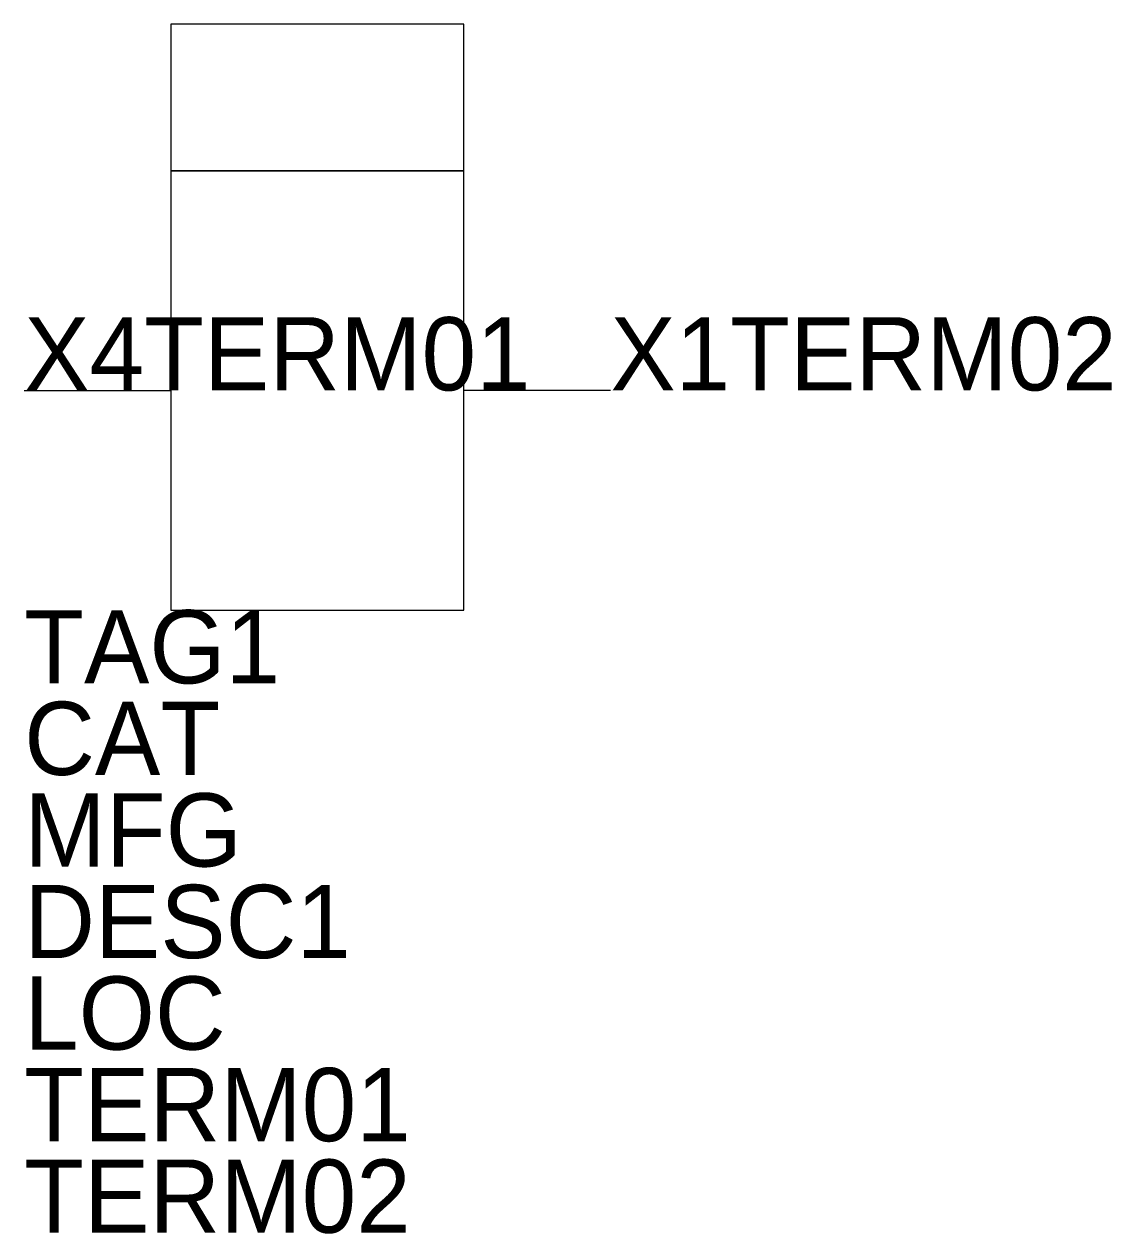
# Model space of a CAD drawing. Extents: x -0.5 to 1.36, y -1.56 to 0.5.
import ezdxf

# ---------------------------------------------------------------- set-up
doc = ezdxf.new("R2010")
doc.units = 0
doc.layers.get('0').update_dxf_attribs({"linetype": 'CONTINUOUS'})

msp = doc.modelspace()

# ---------------------------------------------------------------- linework, layer by layer
for p, q in [((-0.25, 0.5), (-0.25, 0.25)), ((0.25, 0.5), (-0.25, 0.5)), ((0.25, 0.25), (0.25, 0.5)), ((-0.25, 0.25), (0.25, 0.25)), ((-0.25, 0.25), (-0.25, -0.5)), ((0.25, 0.25), (-0.25, 0.25)), ((0.25, -0.5), (0.25, 0.25)), ((-0.5, -0.125), (-0.25, -0.125)), ((0.5, -0.125), (0.25, -0.125)), ((-0.25, -0.5), (0.25, -0.5))]:
    msp.add_line(p, q)

# ---------------------------------------------------------------- texts
at = {"flags": 1}
for tag, p in [('X4TERM01', (-0.5, -0.125)), ('X1TERM02', (0.5, -0.125))]:
    msp.add_attdef(tag, p, '', height=0.125, dxfattribs=at)
for tag, p in [('TAG1', (-0.5, -0.625)), ('CAT', (-0.5, -0.78125)), ('MFG', (-0.5, -0.9375)), ('DESC1', (-0.5, -1.09375)), ('LOC', (-0.5, -1.25)), ('TERM01', (-0.5, -1.40625)), ('TERM02', (-0.5, -1.5625))]:
    msp.add_attdef(tag, p, '', height=0.125)

doc.saveas('drawing.dxf')
